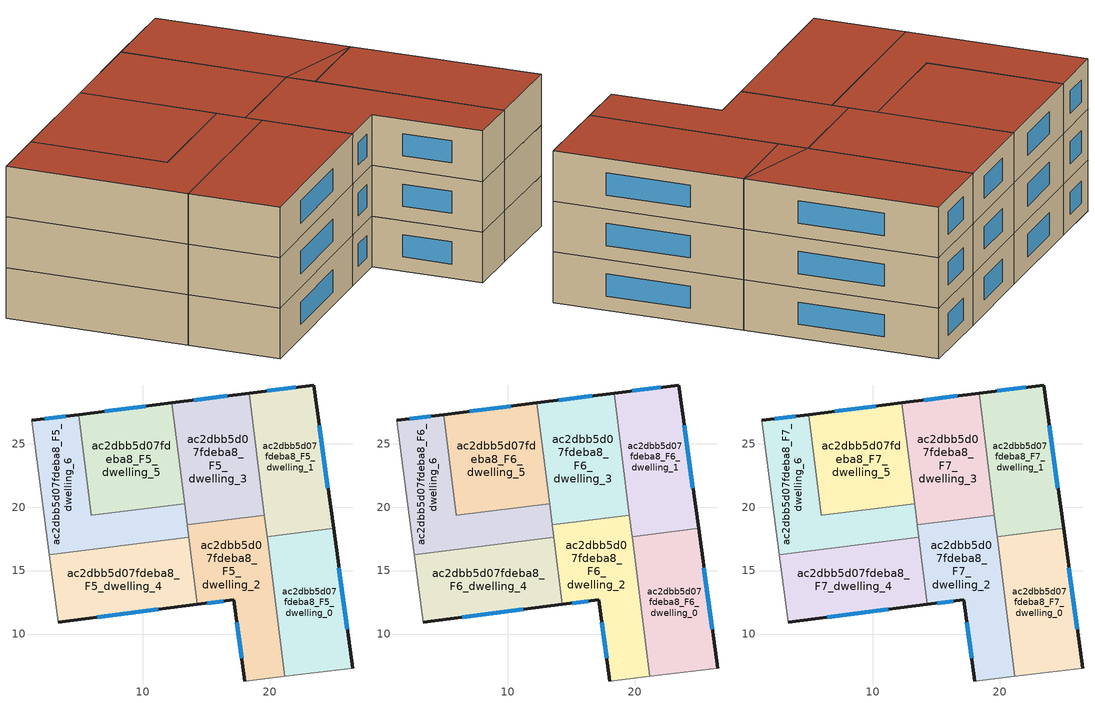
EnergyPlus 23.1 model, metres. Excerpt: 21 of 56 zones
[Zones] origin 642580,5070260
ac2dbb5d07fdeba8_F5_dwelling_0
 floor to ac2dbb5d07fdeba8_F4_dwelling_0 (EU_floor_Construction): 25.03,18.32 26.56,7.3 21.18,6.67 19.8,17.66 z15
 wall outside (EU_wall_Construction): 26.56,7.3 25.03,18.32 z15:18
 wall adiabatic (EU_wall_Construction): 21.18,6.67 26.56,7.3 z15:18
 wall to ac2dbb5d07fdeba8_F5_dwelling_1 (EU_wall_Construction): 25.03,18.32 19.8,17.66 z15:18
 wall to ac2dbb5d07fdeba8_F5_dwelling_2 (EU_wall_Construction): 19.8,17.66 21.18,6.67 z15:18
 window (EU_Window_Construction): 26.13,10.39 25.46,15.23 z15.84:17.16
ac2dbb5d07fdeba8_F5_dwelling_1
 floor to ac2dbb5d07fdeba8_F4_dwelling_1 (EU_floor_Construction): 23.46,29.62 25.03,18.32 19.58,19.36 18.38,28.98 z15; 25.03,18.32 19.8,17.66 19.58,19.36 z15
 wall outside (EU_wall_Construction): 25.03,18.32 23.46,29.62 18.38,28.98 z15:18
 wall to ac2dbb5d07fdeba8_F5_dwelling_3 (EU_wall_Construction): 18.38,28.98 19.58,19.36 z15:18
 wall to ac2dbb5d07fdeba8_F5_dwelling_2 (EU_wall_Construction): 19.59,19.36 19.8,17.66 z15:18
 window (EU_Window_Construction): 24.59,21.49 23.9,26.45 / 22.04,29.44 19.8,29.16 z15.84:17.16
ac2dbb5d07fdeba8_F5_dwelling_2
 floor to ac2dbb5d07fdeba8_F4_dwelling_2 (EU_floor_Construction): 19.58,19.36 21.18,6.67 18.05,6.3 17.15,12.71 14.3,12.34 13.51,18.6 z15
 wall outside (EU_wall_Construction): 14.3,12.34 17.15,12.71 18.05,6.3 z15:18
 wall adiabatic (EU_wall_Construction): 18.05,6.3 21.18,6.67 z15:18
 wall to ac2dbb5d07fdeba8_F5_dwelling_3 (EU_wall_Construction): 19.58,19.36 13.51,18.6 z15:18
 wall to ac2dbb5d07fdeba8_F5_dwelling_4 (EU_wall_Construction): 13.64,17.63 14.3,12.34 z15:18
 wall to ac2dbb5d07fdeba8_F5_dwelling_6 (EU_wall_Construction): 13.51,18.6 13.64,17.63 z15:18
 window (EU_Window_Construction): 17.4,10.91 17.8,8.1 / 15.1,12.44 16.35,12.6 z15.84:17.16
ac2dbb5d07fdeba8_F5_dwelling_3
 floor to ac2dbb5d07fdeba8_F4_dwelling_3 (EU_floor_Construction): 18.38,28.98 19.58,19.36 13.51,18.6 12.3,28.21 z15
 wall outside (EU_wall_Construction): 18.38,28.98 12.3,28.21 z15:18
 wall to ac2dbb5d07fdeba8_F5_dwelling_5 (EU_wall_Construction): 12.3,28.21 13.3,20.27 z15:18
 wall to ac2dbb5d07fdeba8_F5_dwelling_6 (EU_wall_Construction): 13.3,20.27 13.51,18.6 z15:18
 window (EU_Window_Construction): 16.67,28.76 14,28.43 z15.84:17.16
ac2dbb5d07fdeba8_F5_dwelling_4
 floor to ac2dbb5d07fdeba8_F4_dwelling_4 (EU_floor_Construction): 13.64,17.63 14.3,12.34 3.34,10.91 2.64,16.25 z15
 wall outside (EU_wall_Construction): 3.34,10.91 14.3,12.34 z15:18
 wall adiabatic (EU_wall_Construction): 2.64,16.25 3.34,10.91 z15:18
 wall to ac2dbb5d07fdeba8_F5_dwelling_6 (EU_wall_Construction): 13.64,17.63 2.64,16.25 z15:18
 window (EU_Window_Construction): 6.41,11.31 11.23,11.94 z15.84:17.16
ac2dbb5d07fdeba8_F5_dwelling_5
 floor to ac2dbb5d07fdeba8_F4_dwelling_5 (EU_floor_Construction): 12.3,28.21 13.3,20.27 5.96,19.34 4.96,27.29 z15
 wall outside (EU_wall_Construction): 12.3,28.21 4.96,27.29 z15:18
 wall to ac2dbb5d07fdeba8_F5_dwelling_6 (EU_wall_Construction): 4.96,27.29 5.96,19.34 13.3,20.27 z15:18
 window (EU_Window_Construction): 10.25,27.96 7.02,27.55 z15.84:17.16
ac2dbb5d07fdeba8_F5_dwelling_6
 floor to ac2dbb5d07fdeba8_F4_dwelling_6 (EU_floor_Construction): 13.3,20.27 13.64,17.63 2.64,16.25 1.24,26.82 4.96,27.29 5.96,19.34 z15
 wall outside (EU_wall_Construction): 4.96,27.29 1.24,26.82 z15:18
 wall adiabatic (EU_wall_Construction): 1.24,26.82 2.64,16.25 z15:18
 window (EU_Window_Construction): 3.92,27.16 2.29,26.95 z15.84:17.16
ac2dbb5d07fdeba8_F6_dwelling_0
 floor to ac2dbb5d07fdeba8_F5_dwelling_0 (EU_floor_Construction): 25.03,18.32 26.56,7.3 21.18,6.67 19.8,17.66 z18
 wall outside (EU_wall_Construction): 26.56,7.3 25.03,18.32 z18:21
 wall adiabatic (EU_wall_Construction): 21.18,6.67 26.56,7.3 z18:21
 wall to ac2dbb5d07fdeba8_F6_dwelling_1 (EU_wall_Construction): 25.03,18.32 19.8,17.66 z18:21
 wall to ac2dbb5d07fdeba8_F6_dwelling_2 (EU_wall_Construction): 19.8,17.66 21.18,6.67 z18:21
 window (EU_Window_Construction): 26.13,10.39 25.46,15.23 z18.84:20.16
ac2dbb5d07fdeba8_F6_dwelling_1
 floor to ac2dbb5d07fdeba8_F5_dwelling_1 (EU_floor_Construction): 23.46,29.62 25.03,18.32 19.58,19.36 18.38,28.98 z18; 25.03,18.32 19.8,17.66 19.58,19.36 z18
 wall outside (EU_wall_Construction): 25.03,18.32 23.46,29.62 18.38,28.98 z18:21
 wall to ac2dbb5d07fdeba8_F6_dwelling_3 (EU_wall_Construction): 18.38,28.98 19.58,19.36 z18:21
 wall to ac2dbb5d07fdeba8_F6_dwelling_2 (EU_wall_Construction): 19.59,19.36 19.8,17.66 z18:21
 window (EU_Window_Construction): 24.59,21.49 23.9,26.45 / 22.04,29.44 19.8,29.16 z18.84:20.16
ac2dbb5d07fdeba8_F6_dwelling_2
 floor to ac2dbb5d07fdeba8_F5_dwelling_2 (EU_floor_Construction): 19.58,19.36 21.18,6.67 18.05,6.3 17.15,12.71 14.3,12.34 13.51,18.6 z18
 wall outside (EU_wall_Construction): 14.3,12.34 17.15,12.71 18.05,6.3 z18:21
 wall adiabatic (EU_wall_Construction): 18.05,6.3 21.18,6.67 z18:21
 wall to ac2dbb5d07fdeba8_F6_dwelling_3 (EU_wall_Construction): 19.58,19.36 13.51,18.6 z18:21
 wall to ac2dbb5d07fdeba8_F6_dwelling_4 (EU_wall_Construction): 13.64,17.63 14.3,12.34 z18:21
 wall to ac2dbb5d07fdeba8_F6_dwelling_6 (EU_wall_Construction): 13.51,18.6 13.64,17.63 z18:21
 window (EU_Window_Construction): 17.4,10.91 17.8,8.1 / 15.1,12.44 16.35,12.6 z18.84:20.16
ac2dbb5d07fdeba8_F6_dwelling_3
 floor to ac2dbb5d07fdeba8_F5_dwelling_3 (EU_floor_Construction): 18.38,28.98 19.58,19.36 13.51,18.6 12.3,28.21 z18
 wall outside (EU_wall_Construction): 18.38,28.98 12.3,28.21 z18:21
 wall to ac2dbb5d07fdeba8_F6_dwelling_5 (EU_wall_Construction): 12.3,28.21 13.3,20.27 z18:21
 wall to ac2dbb5d07fdeba8_F6_dwelling_6 (EU_wall_Construction): 13.3,20.27 13.51,18.6 z18:21
 window (EU_Window_Construction): 16.67,28.76 14,28.43 z18.84:20.16
ac2dbb5d07fdeba8_F6_dwelling_4
 floor to ac2dbb5d07fdeba8_F5_dwelling_4 (EU_floor_Construction): 13.64,17.63 14.3,12.34 3.34,10.91 2.64,16.25 z18
 wall outside (EU_wall_Construction): 3.34,10.91 14.3,12.34 z18:21
 wall adiabatic (EU_wall_Construction): 2.64,16.25 3.34,10.91 z18:21
 wall to ac2dbb5d07fdeba8_F6_dwelling_6 (EU_wall_Construction): 13.64,17.63 2.64,16.25 z18:21
 window (EU_Window_Construction): 6.41,11.31 11.23,11.94 z18.84:20.16
ac2dbb5d07fdeba8_F6_dwelling_5
 floor to ac2dbb5d07fdeba8_F5_dwelling_5 (EU_floor_Construction): 12.3,28.21 13.3,20.27 5.96,19.34 4.96,27.29 z18
 wall outside (EU_wall_Construction): 12.3,28.21 4.96,27.29 z18:21
 wall to ac2dbb5d07fdeba8_F6_dwelling_6 (EU_wall_Construction): 4.96,27.29 5.96,19.34 13.3,20.27 z18:21
 window (EU_Window_Construction): 10.25,27.96 7.02,27.55 z18.84:20.16
ac2dbb5d07fdeba8_F6_dwelling_6
 floor to ac2dbb5d07fdeba8_F5_dwelling_6 (EU_floor_Construction): 13.3,20.27 13.64,17.63 2.64,16.25 1.24,26.82 4.96,27.29 5.96,19.34 z18
 wall outside (EU_wall_Construction): 4.96,27.29 1.24,26.82 z18:21
 wall adiabatic (EU_wall_Construction): 1.24,26.82 2.64,16.25 z18:21
 window (EU_Window_Construction): 3.92,27.16 2.29,26.95 z18.84:20.16
ac2dbb5d07fdeba8_F7_dwelling_0
 floor to ac2dbb5d07fdeba8_F6_dwelling_0 (EU_floor_Construction): 25.03,18.32 26.56,7.3 21.18,6.67 19.8,17.66 z21
 wall outside (EU_wall_Construction): 26.56,7.3 25.03,18.32 z21:24
 wall adiabatic (EU_wall_Construction): 21.18,6.67 26.56,7.3 z21:24
 wall to ac2dbb5d07fdeba8_F7_dwelling_1 (EU_wall_Construction): 25.03,18.32 19.8,17.66 z21:24
 wall to ac2dbb5d07fdeba8_F7_dwelling_2 (EU_wall_Construction): 19.8,17.66 21.18,6.67 z21:24
 window (EU_Window_Construction): 26.13,10.39 25.46,15.23 z21.84:23.16
 roof outside (EU_roof_Construction): 26.56,7.3 25.03,18.32 19.8,17.66 21.18,6.67 z24
ac2dbb5d07fdeba8_F7_dwelling_1
 floor to ac2dbb5d07fdeba8_F6_dwelling_1 (EU_floor_Construction): 23.46,29.62 25.03,18.32 19.58,19.36 18.38,28.98 z21; 25.03,18.32 19.8,17.66 19.58,19.36 z21
 wall outside (EU_wall_Construction): 25.03,18.32 23.46,29.62 18.38,28.98 z21:24
 wall to ac2dbb5d07fdeba8_F7_dwelling_3 (EU_wall_Construction): 18.38,28.98 19.58,19.36 z21:24
 wall to ac2dbb5d07fdeba8_F7_dwelling_2 (EU_wall_Construction): 19.59,19.36 19.8,17.66 z21:24
 window (EU_Window_Construction): 24.59,21.49 23.9,26.45 / 22.04,29.44 19.8,29.16 z21.84:23.16
 roof outside (EU_roof_Construction): 25.03,18.32 19.58,19.36 19.8,17.66 z24; 25.03,18.32 23.46,29.62 18.38,28.98 19.58,19.36 z24
ac2dbb5d07fdeba8_F7_dwelling_2
 floor to ac2dbb5d07fdeba8_F6_dwelling_2 (EU_floor_Construction): 19.58,19.36 21.18,6.67 18.05,6.3 17.15,12.71 14.3,12.34 13.51,18.6 z21
 wall outside (EU_wall_Construction): 14.3,12.34 17.15,12.71 18.05,6.3 z21:24
 wall adiabatic (EU_wall_Construction): 18.05,6.3 21.18,6.67 z21:24
 wall to ac2dbb5d07fdeba8_F7_dwelling_3 (EU_wall_Construction): 19.58,19.36 13.51,18.6 z21:24
 wall to ac2dbb5d07fdeba8_F7_dwelling_4 (EU_wall_Construction): 13.64,17.63 14.3,12.34 z21:24
 wall to ac2dbb5d07fdeba8_F7_dwelling_6 (EU_wall_Construction): 13.51,18.6 13.64,17.63 z21:24
 window (EU_Window_Construction): 17.4,10.91 17.8,8.1 / 15.1,12.44 16.35,12.6 z21.84:23.16
 roof outside (EU_roof_Construction): 21.18,6.67 19.58,19.36 13.51,18.6 14.3,12.34 17.15,12.71 18.05,6.3 z24
ac2dbb5d07fdeba8_F7_dwelling_3
 floor to ac2dbb5d07fdeba8_F6_dwelling_3 (EU_floor_Construction): 18.38,28.98 19.58,19.36 13.51,18.6 12.3,28.21 z21
 wall outside (EU_wall_Construction): 18.38,28.98 12.3,28.21 z21:24
 wall to ac2dbb5d07fdeba8_F7_dwelling_5 (EU_wall_Construction): 12.3,28.21 13.3,20.27 z21:24
 wall to ac2dbb5d07fdeba8_F7_dwelling_6 (EU_wall_Construction): 13.3,20.27 13.51,18.6 z21:24
 window (EU_Window_Construction): 16.67,28.76 14,28.43 z21.84:23.16
 roof outside (EU_roof_Construction): 19.58,19.36 18.38,28.98 12.3,28.21 13.51,18.6 z24
ac2dbb5d07fdeba8_F7_dwelling_4
 floor to ac2dbb5d07fdeba8_F6_dwelling_4 (EU_floor_Construction): 13.64,17.63 14.3,12.34 3.34,10.91 2.64,16.25 z21
 wall outside (EU_wall_Construction): 3.34,10.91 14.3,12.34 z21:24
 wall adiabatic (EU_wall_Construction): 2.64,16.25 3.34,10.91 z21:24
 wall to ac2dbb5d07fdeba8_F7_dwelling_6 (EU_wall_Construction): 13.64,17.63 2.64,16.25 z21:24
 window (EU_Window_Construction): 6.41,11.31 11.23,11.94 z21.84:23.16
 roof outside (EU_roof_Construction): 14.3,12.34 13.64,17.63 2.64,16.25 3.34,10.91 z24
ac2dbb5d07fdeba8_F7_dwelling_5
 floor to ac2dbb5d07fdeba8_F6_dwelling_5 (EU_floor_Construction): 12.3,28.21 13.3,20.27 5.96,19.34 4.96,27.29 z21
 wall outside (EU_wall_Construction): 12.3,28.21 4.96,27.29 z21:24
 wall to ac2dbb5d07fdeba8_F7_dwelling_6 (EU_wall_Construction): 4.96,27.29 5.96,19.34 13.3,20.27 z21:24
 window (EU_Window_Construction): 10.25,27.96 7.02,27.55 z21.84:23.16
 roof outside (EU_roof_Construction): 13.3,20.27 12.3,28.21 4.96,27.29 5.96,19.34 z24
ac2dbb5d07fdeba8_F7_dwelling_6
 floor to ac2dbb5d07fdeba8_F6_dwelling_6 (EU_floor_Construction): 13.3,20.27 13.64,17.63 2.64,16.25 1.24,26.82 4.96,27.29 5.96,19.34 z21
 wall outside (EU_wall_Construction): 4.96,27.29 1.24,26.82 z21:24
 wall adiabatic (EU_wall_Construction): 1.24,26.82 2.64,16.25 z21:24
 window (EU_Window_Construction): 3.92,27.16 2.29,26.95 z21.84:23.16
 roof outside (EU_roof_Construction): 13.64,17.63 13.3,20.27 5.96,19.34 4.96,27.29 1.24,26.82 2.64,16.25 z24
[Building]
EU S2 Campaign: North Axis=0; Terrain=City; Solar Distribution=FullExterior
[Site:Location]
Lyon-Bron: Latitude=45.75; Longitude=5; Time Zone=1; Elevation=198
[SizingPeriod:WeatherFileDays]
AnnualSizingPeriod: Begin Month=1; Begin Day of Month=1; End Month=12; End Day of Month=31; Day of Week for Start Day=Monday; Use Weather File Daylight Saving Period=No; Use Weather File Rain and Snow Indicators=No
[MATERIAL]
EU_InternalMass_Material: Roughness=MediumRough; Thickness=0.1; Conductivity=1; Density=1800; Specific Heat=900; Thermal Absorptance=0.9; Solar Absorptance=0.7; Visible Absorptance=0.7
[MATERIAL:NOMASS] Roughness=MediumRough; Thermal Absorptance=0.9; Solar Absorptance=0.7; Visible Absorptance=0.7
Name | Thermal Resistance
EU_wall_NoMass | 0.776494
EU_roof_NoMass | 0.486893
EU_floor_NoMass | 0.421597
[WINDOWMATERIAL:SIMPLEGLAZINGSYSTEM]
EU_Window_SimpleGlazing: UFactor=4.24961; Solar Heat Gain Coefficient=0.83; Visible Transmittance=0.83
[CONSTRUCTION]
EU_wall_Construction: EU_wall_NoMass
EU_roof_Construction: EU_roof_NoMass
EU_floor_Construction: EU_floor_NoMass
EU_Window_Construction: EU_Window_SimpleGlazing
EU_InternalMass_Construction: EU_InternalMass_Material
[ZONE] Type=1; Multiplier=1; Ceiling Height=autocalculate; Floor Area=autocalculate; Part of Total Floor Area=Yes
Name | Volume
ac2dbb5d07fdeba8_F5_dwelling_0; ac2dbb5d07fdeba8_F6_dwelling_0; ac2dbb5d07fdeba8_F7_dwelling_0 | 177.866
ac2dbb5d07fdeba8_F5_dwelling_1; ac2dbb5d07fdeba8_F6_dwelling_1; ac2dbb5d07fdeba8_F7_dwelling_1 | 177.891
ac2dbb5d07fdeba8_F5_dwelling_2; ac2dbb5d07fdeba8_F6_dwelling_2; ac2dbb5d07fdeba8_F7_dwelling_2 | 177.878
ac2dbb5d07fdeba8_F5_dwelling_3; ac2dbb5d07fdeba8_F6_dwelling_3; ac2dbb5d07fdeba8_F7_dwelling_3 | 177.872
ac2dbb5d07fdeba8_F5_dwelling_4; ac2dbb5d07fdeba8_F6_dwelling_4; ac2dbb5d07fdeba8_F7_dwelling_4 | 177.903
ac2dbb5d07fdeba8_F5_dwelling_5; ac2dbb5d07fdeba8_F6_dwelling_5; ac2dbb5d07fdeba8_F7_dwelling_5 | 177.863
ac2dbb5d07fdeba8_F5_dwelling_6; ac2dbb5d07fdeba8_F6_dwelling_6; ac2dbb5d07fdeba8_F7_dwelling_6 | 177.854
[INTERNALMASS] Construction=EU_InternalMass_Construction
Name | Zone or ZoneList | Surface Area
ac2dbb5d07fdeba8_F5_dwelling_0_EU_InternalMass | ac2dbb5d07fdeba8_F5_dwelling_0 | 59.2903
ac2dbb5d07fdeba8_F5_dwelling_1_EU_InternalMass | ac2dbb5d07fdeba8_F5_dwelling_1 | 59.2974
ac2dbb5d07fdeba8_F5_dwelling_2_EU_InternalMass | ac2dbb5d07fdeba8_F5_dwelling_2 | 59.294
ac2dbb5d07fdeba8_F5_dwelling_3_EU_InternalMass | ac2dbb5d07fdeba8_F5_dwelling_3 | 59.292
ac2dbb5d07fdeba8_F5_dwelling_4_EU_InternalMass | ac2dbb5d07fdeba8_F5_dwelling_4 | 59.3019
ac2dbb5d07fdeba8_F5_dwelling_5_EU_InternalMass | ac2dbb5d07fdeba8_F5_dwelling_5 | 59.2881
ac2dbb5d07fdeba8_F5_dwelling_6_EU_InternalMass | ac2dbb5d07fdeba8_F5_dwelling_6 | 59.2847
ac2dbb5d07fdeba8_F6_dwelling_0_EU_InternalMass | ac2dbb5d07fdeba8_F6_dwelling_0 | 59.2903
ac2dbb5d07fdeba8_F6_dwelling_1_EU_InternalMass | ac2dbb5d07fdeba8_F6_dwelling_1 | 59.2974
ac2dbb5d07fdeba8_F6_dwelling_2_EU_InternalMass | ac2dbb5d07fdeba8_F6_dwelling_2 | 59.294
ac2dbb5d07fdeba8_F6_dwelling_3_EU_InternalMass | ac2dbb5d07fdeba8_F6_dwelling_3 | 59.292
ac2dbb5d07fdeba8_F6_dwelling_4_EU_InternalMass | ac2dbb5d07fdeba8_F6_dwelling_4 | 59.3019
ac2dbb5d07fdeba8_F6_dwelling_5_EU_InternalMass | ac2dbb5d07fdeba8_F6_dwelling_5 | 59.2881
ac2dbb5d07fdeba8_F6_dwelling_6_EU_InternalMass | ac2dbb5d07fdeba8_F6_dwelling_6 | 59.2847
ac2dbb5d07fdeba8_F7_dwelling_0_EU_InternalMass | ac2dbb5d07fdeba8_F7_dwelling_0 | 59.2903
ac2dbb5d07fdeba8_F7_dwelling_1_EU_InternalMass | ac2dbb5d07fdeba8_F7_dwelling_1 | 59.2974
ac2dbb5d07fdeba8_F7_dwelling_2_EU_InternalMass | ac2dbb5d07fdeba8_F7_dwelling_2 | 59.294
ac2dbb5d07fdeba8_F7_dwelling_3_EU_InternalMass | ac2dbb5d07fdeba8_F7_dwelling_3 | 59.292
ac2dbb5d07fdeba8_F7_dwelling_4_EU_InternalMass | ac2dbb5d07fdeba8_F7_dwelling_4 | 59.3019
ac2dbb5d07fdeba8_F7_dwelling_5_EU_InternalMass | ac2dbb5d07fdeba8_F7_dwelling_5 | 59.2881
ac2dbb5d07fdeba8_F7_dwelling_6_EU_InternalMass | ac2dbb5d07fdeba8_F7_dwelling_6 | 59.2847
[OTHEREQUIPMENT] Fuel Type=Electricity; Design Level Calculation Method=Watts/Area; Power per Zone Floor Area=1; Fraction Latent=0; Fraction Radiant=0; Fraction Lost=0; Carbon Dioxide Generation Rate=0; EndUse Subcategory=EU_Step8_InternalGains
Name | Zone or ZoneList or Space or SpaceList | Schedule
EU_Step8_InternalGain_ac2dbb5d07fdeba8_F5_dwelling_0_f000 | ac2dbb5d07fdeba8_F5_dwelling_0 | EU_Step8_GainSchedule_ac2dbb5d07fdeba8_F5_dwelling_0_f000
EU_Step8_InternalGain_ac2dbb5d07fdeba8_F5_dwelling_1_f000 | ac2dbb5d07fdeba8_F5_dwelling_1 | EU_Step8_GainSchedule_ac2dbb5d07fdeba8_F5_dwelling_1_f000
EU_Step8_InternalGain_ac2dbb5d07fdeba8_F5_dwelling_2_f000 | ac2dbb5d07fdeba8_F5_dwelling_2 | EU_Step8_GainSchedule_ac2dbb5d07fdeba8_F5_dwelling_2_f000
EU_Step8_InternalGain_ac2dbb5d07fdeba8_F5_dwelling_3_f000 | ac2dbb5d07fdeba8_F5_dwelling_3 | EU_Step8_GainSchedule_ac2dbb5d07fdeba8_F5_dwelling_3_f000
EU_Step8_InternalGain_ac2dbb5d07fdeba8_F5_dwelling_4_f000 | ac2dbb5d07fdeba8_F5_dwelling_4 | EU_Step8_GainSchedule_ac2dbb5d07fdeba8_F5_dwelling_4_f000
EU_Step8_InternalGain_ac2dbb5d07fdeba8_F5_dwelling_5_f000 | ac2dbb5d07fdeba8_F5_dwelling_5 | EU_Step8_GainSchedule_ac2dbb5d07fdeba8_F5_dwelling_5_f000
EU_Step8_InternalGain_ac2dbb5d07fdeba8_F5_dwelling_6_f000 | ac2dbb5d07fdeba8_F5_dwelling_6 | EU_Step8_GainSchedule_ac2dbb5d07fdeba8_F5_dwelling_6_f000
EU_Step8_InternalGain_ac2dbb5d07fdeba8_F6_dwelling_0_f000 | ac2dbb5d07fdeba8_F6_dwelling_0 | EU_Step8_GainSchedule_ac2dbb5d07fdeba8_F6_dwelling_0_f000
EU_Step8_InternalGain_ac2dbb5d07fdeba8_F6_dwelling_1_f000 | ac2dbb5d07fdeba8_F6_dwelling_1 | EU_Step8_GainSchedule_ac2dbb5d07fdeba8_F6_dwelling_1_f000
EU_Step8_InternalGain_ac2dbb5d07fdeba8_F6_dwelling_2_f000 | ac2dbb5d07fdeba8_F6_dwelling_2 | EU_Step8_GainSchedule_ac2dbb5d07fdeba8_F6_dwelling_2_f000
EU_Step8_InternalGain_ac2dbb5d07fdeba8_F6_dwelling_3_f000 | ac2dbb5d07fdeba8_F6_dwelling_3 | EU_Step8_GainSchedule_ac2dbb5d07fdeba8_F6_dwelling_3_f000
EU_Step8_InternalGain_ac2dbb5d07fdeba8_F6_dwelling_4_f000 | ac2dbb5d07fdeba8_F6_dwelling_4 | EU_Step8_GainSchedule_ac2dbb5d07fdeba8_F6_dwelling_4_f000
EU_Step8_InternalGain_ac2dbb5d07fdeba8_F6_dwelling_5_f000 | ac2dbb5d07fdeba8_F6_dwelling_5 | EU_Step8_GainSchedule_ac2dbb5d07fdeba8_F6_dwelling_5_f000
EU_Step8_InternalGain_ac2dbb5d07fdeba8_F6_dwelling_6_f000 | ac2dbb5d07fdeba8_F6_dwelling_6 | EU_Step8_GainSchedule_ac2dbb5d07fdeba8_F6_dwelling_6_f000
EU_Step8_InternalGain_ac2dbb5d07fdeba8_F7_dwelling_0_f000 | ac2dbb5d07fdeba8_F7_dwelling_0 | EU_Step8_GainSchedule_ac2dbb5d07fdeba8_F7_dwelling_0_f000
EU_Step8_InternalGain_ac2dbb5d07fdeba8_F7_dwelling_1_f000 | ac2dbb5d07fdeba8_F7_dwelling_1 | EU_Step8_GainSchedule_ac2dbb5d07fdeba8_F7_dwelling_1_f000
EU_Step8_InternalGain_ac2dbb5d07fdeba8_F7_dwelling_2_f000 | ac2dbb5d07fdeba8_F7_dwelling_2 | EU_Step8_GainSchedule_ac2dbb5d07fdeba8_F7_dwelling_2_f000
EU_Step8_InternalGain_ac2dbb5d07fdeba8_F7_dwelling_3_f000 | ac2dbb5d07fdeba8_F7_dwelling_3 | EU_Step8_GainSchedule_ac2dbb5d07fdeba8_F7_dwelling_3_f000
EU_Step8_InternalGain_ac2dbb5d07fdeba8_F7_dwelling_4_f000 | ac2dbb5d07fdeba8_F7_dwelling_4 | EU_Step8_GainSchedule_ac2dbb5d07fdeba8_F7_dwelling_4_f000
EU_Step8_InternalGain_ac2dbb5d07fdeba8_F7_dwelling_5_f000 | ac2dbb5d07fdeba8_F7_dwelling_5 | EU_Step8_GainSchedule_ac2dbb5d07fdeba8_F7_dwelling_5_f000
EU_Step8_InternalGain_ac2dbb5d07fdeba8_F7_dwelling_6_f000 | ac2dbb5d07fdeba8_F7_dwelling_6 | EU_Step8_GainSchedule_ac2dbb5d07fdeba8_F7_dwelling_6_f000
[ZONEVENTILATION:DESIGNFLOWRATE] Schedule=EU_AlwaysOn; Design Flow Rate Calculation Method=AirChanges/Hour; Air Changes per Hour=0.693814; Ventilation Type=Natural; Fan Pressure Rise=0; Fan Total Efficiency=1; Constant Term Coefficient=1; Temperature Term Coefficient=0; Velocity Term Coefficient=0; Velocity Squared Term Coefficient=0; Minimum Indoor Temperature=-100; Maximum Indoor Temperature=100; Delta Temperature=-100; Minimum Outdoor Temperature=-100; Maximum Outdoor Temperature=100; Maximum Wind Speed=40
Name | Zone or ZoneList or Space or SpaceList
EU_ConstantAir_ac2dbb5d07fdeba8_F5_dwelling_0 | ac2dbb5d07fdeba8_F5_dwelling_0
EU_ConstantAir_ac2dbb5d07fdeba8_F5_dwelling_1 | ac2dbb5d07fdeba8_F5_dwelling_1
EU_ConstantAir_ac2dbb5d07fdeba8_F5_dwelling_2 | ac2dbb5d07fdeba8_F5_dwelling_2
EU_ConstantAir_ac2dbb5d07fdeba8_F5_dwelling_3 | ac2dbb5d07fdeba8_F5_dwelling_3
EU_ConstantAir_ac2dbb5d07fdeba8_F5_dwelling_4 | ac2dbb5d07fdeba8_F5_dwelling_4
EU_ConstantAir_ac2dbb5d07fdeba8_F5_dwelling_5 | ac2dbb5d07fdeba8_F5_dwelling_5
EU_ConstantAir_ac2dbb5d07fdeba8_F5_dwelling_6 | ac2dbb5d07fdeba8_F5_dwelling_6
EU_ConstantAir_ac2dbb5d07fdeba8_F6_dwelling_0 | ac2dbb5d07fdeba8_F6_dwelling_0
EU_ConstantAir_ac2dbb5d07fdeba8_F6_dwelling_1 | ac2dbb5d07fdeba8_F6_dwelling_1
EU_ConstantAir_ac2dbb5d07fdeba8_F6_dwelling_2 | ac2dbb5d07fdeba8_F6_dwelling_2
EU_ConstantAir_ac2dbb5d07fdeba8_F6_dwelling_3 | ac2dbb5d07fdeba8_F6_dwelling_3
EU_ConstantAir_ac2dbb5d07fdeba8_F6_dwelling_4 | ac2dbb5d07fdeba8_F6_dwelling_4
EU_ConstantAir_ac2dbb5d07fdeba8_F6_dwelling_5 | ac2dbb5d07fdeba8_F6_dwelling_5
EU_ConstantAir_ac2dbb5d07fdeba8_F6_dwelling_6 | ac2dbb5d07fdeba8_F6_dwelling_6
EU_ConstantAir_ac2dbb5d07fdeba8_F7_dwelling_0 | ac2dbb5d07fdeba8_F7_dwelling_0
EU_ConstantAir_ac2dbb5d07fdeba8_F7_dwelling_1 | ac2dbb5d07fdeba8_F7_dwelling_1
EU_ConstantAir_ac2dbb5d07fdeba8_F7_dwelling_2 | ac2dbb5d07fdeba8_F7_dwelling_2
EU_ConstantAir_ac2dbb5d07fdeba8_F7_dwelling_3 | ac2dbb5d07fdeba8_F7_dwelling_3
EU_ConstantAir_ac2dbb5d07fdeba8_F7_dwelling_4 | ac2dbb5d07fdeba8_F7_dwelling_4
EU_ConstantAir_ac2dbb5d07fdeba8_F7_dwelling_5 | ac2dbb5d07fdeba8_F7_dwelling_5
EU_ConstantAir_ac2dbb5d07fdeba8_F7_dwelling_6 | ac2dbb5d07fdeba8_F7_dwelling_6
[HVACTEMPLATE:THERMOSTAT] Constant Heating Setpoint=20; Constant Cooling Setpoint=50
EU_HeatOnly_ac2dbb5d07fdeba8_F0_dwelling_0; EU_HeatOnly_ac2dbb5d07fdeba8_F0_dwelling_1; EU_HeatOnly_ac2dbb5d07fdeba8_F0_dwelling_2; EU_HeatOnly_ac2dbb5d07fdeba8_F0_dwelling_3; EU_HeatOnly_ac2dbb5d07fdeba8_F0_dwelling_4; EU_HeatOnly_ac2dbb5d07fdeba8_F0_dwelling_5; EU_HeatOnly_ac2dbb5d07fdeba8_F0_dwelling_6; EU_HeatOnly_ac2dbb5d07fdeba8_F1_dwelling_0; EU_HeatOnly_ac2dbb5d07fdeba8_F1_dwelling_1; EU_HeatOnly_ac2dbb5d07fdeba8_F1_dwelling_2; EU_HeatOnly_ac2dbb5d07fdeba8_F1_dwelling_3; EU_HeatOnly_ac2dbb5d07fdeba8_F1_dwelling_4; EU_HeatOnly_ac2dbb5d07fdeba8_F1_dwelling_5; EU_HeatOnly_ac2dbb5d07fdeba8_F1_dwelling_6; EU_HeatOnly_ac2dbb5d07fdeba8_F2_dwelling_0; EU_HeatOnly_ac2dbb5d07fdeba8_F2_dwelling_1; EU_HeatOnly_ac2dbb5d07fdeba8_F2_dwelling_2; EU_HeatOnly_ac2dbb5d07fdeba8_F2_dwelling_3; EU_HeatOnly_ac2dbb5d07fdeba8_F2_dwelling_4; EU_HeatOnly_ac2dbb5d07fdeba8_F2_dwelling_5; EU_HeatOnly_ac2dbb5d07fdeba8_F2_dwelling_6; EU_HeatOnly_ac2dbb5d07fdeba8_F3_dwelling_0; EU_HeatOnly_ac2dbb5d07fdeba8_F3_dwelling_1; EU_HeatOnly_ac2dbb5d07fdeba8_F3_dwelling_2; EU_HeatOnly_ac2dbb5d07fdeba8_F3_dwelling_3; EU_HeatOnly_ac2dbb5d07fdeba8_F3_dwelling_4; EU_HeatOnly_ac2dbb5d07fdeba8_F3_dwelling_5; EU_HeatOnly_ac2dbb5d07fdeba8_F3_dwelling_6; EU_HeatOnly_ac2dbb5d07fdeba8_F4_dwelling_0; EU_HeatOnly_ac2dbb5d07fdeba8_F4_dwelling_1; EU_HeatOnly_ac2dbb5d07fdeba8_F4_dwelling_2; EU_HeatOnly_ac2dbb5d07fdeba8_F4_dwelling_3; EU_HeatOnly_ac2dbb5d07fdeba8_F4_dwelling_4; EU_HeatOnly_ac2dbb5d07fdeba8_F4_dwelling_5; EU_HeatOnly_ac2dbb5d07fdeba8_F4_dwelling_6; EU_HeatOnly_ac2dbb5d07fdeba8_F5_dwelling_0; EU_HeatOnly_ac2dbb5d07fdeba8_F5_dwelling_1; EU_HeatOnly_ac2dbb5d07fdeba8_F5_dwelling_2; EU_HeatOnly_ac2dbb5d07fdeba8_F5_dwelling_3; EU_HeatOnly_ac2dbb5d07fdeba8_F5_dwelling_4; EU_HeatOnly_ac2dbb5d07fdeba8_F5_dwelling_5; EU_HeatOnly_ac2dbb5d07fdeba8_F5_dwelling_6; EU_HeatOnly_ac2dbb5d07fdeba8_F6_dwelling_0; EU_HeatOnly_ac2dbb5d07fdeba8_F6_dwelling_1; EU_HeatOnly_ac2dbb5d07fdeba8_F6_dwelling_2; EU_HeatOnly_ac2dbb5d07fdeba8_F6_dwelling_3; EU_HeatOnly_ac2dbb5d07fdeba8_F6_dwelling_4; EU_HeatOnly_ac2dbb5d07fdeba8_F6_dwelling_5; EU_HeatOnly_ac2dbb5d07fdeba8_F6_dwelling_6; EU_HeatOnly_ac2dbb5d07fdeba8_F7_dwelling_0; EU_HeatOnly_ac2dbb5d07fdeba8_F7_dwelling_1; EU_HeatOnly_ac2dbb5d07fdeba8_F7_dwelling_2; EU_HeatOnly_ac2dbb5d07fdeba8_F7_dwelling_3; EU_HeatOnly_ac2dbb5d07fdeba8_F7_dwelling_4; EU_HeatOnly_ac2dbb5d07fdeba8_F7_dwelling_5; EU_HeatOnly_ac2dbb5d07fdeba8_F7_dwelling_6
[HVACTEMPLATE:ZONE:IDEALLOADSAIRSYSTEM] System Availability Schedule=EU_AlwaysOn; Maximum Heating Supply Air Temperature=50; Minimum Cooling Supply Air Temperature=13; Maximum Heating Supply Air Humidity Ratio=0.0156; Minimum Cooling Supply Air Humidity Ratio=0.0077; Heating Limit=NoLimit; Cooling Limit=NoLimit; Heating Availability Schedule=EU_AlwaysOn; Cooling Availability Schedule=EU_CoolingOff; Dehumidification Control Type=ConstantSensibleHeatRatio; Cooling Sensible Heat Ratio=0.7; Dehumidification Setpoint=60; Humidification Control Type=None; Humidification Setpoint=30; Outdoor Air Method=None; Outdoor Air Flow Rate per Person=0.00944; Outdoor Air Flow Rate per Zone Floor Area=0; Outdoor Air Flow Rate per Zone=0; Demand Controlled Ventilation Type=None; Outdoor Air Economizer Type=NoEconomizer; Heat Recovery Type=None; Sensible Heat Recovery Effectiveness=0.7; Latent Heat Recovery Effectiveness=0.65
Name | Template Thermostat
ac2dbb5d07fdeba8_F5_dwelling_0 | EU_HeatOnly_ac2dbb5d07fdeba8_F5_dwelling_0
ac2dbb5d07fdeba8_F5_dwelling_1 | EU_HeatOnly_ac2dbb5d07fdeba8_F5_dwelling_1
ac2dbb5d07fdeba8_F5_dwelling_2 | EU_HeatOnly_ac2dbb5d07fdeba8_F5_dwelling_2
ac2dbb5d07fdeba8_F5_dwelling_3 | EU_HeatOnly_ac2dbb5d07fdeba8_F5_dwelling_3
ac2dbb5d07fdeba8_F5_dwelling_4 | EU_HeatOnly_ac2dbb5d07fdeba8_F5_dwelling_4
ac2dbb5d07fdeba8_F5_dwelling_5 | EU_HeatOnly_ac2dbb5d07fdeba8_F5_dwelling_5
ac2dbb5d07fdeba8_F5_dwelling_6 | EU_HeatOnly_ac2dbb5d07fdeba8_F5_dwelling_6
ac2dbb5d07fdeba8_F6_dwelling_0 | EU_HeatOnly_ac2dbb5d07fdeba8_F6_dwelling_0
ac2dbb5d07fdeba8_F6_dwelling_1 | EU_HeatOnly_ac2dbb5d07fdeba8_F6_dwelling_1
ac2dbb5d07fdeba8_F6_dwelling_2 | EU_HeatOnly_ac2dbb5d07fdeba8_F6_dwelling_2
ac2dbb5d07fdeba8_F6_dwelling_3 | EU_HeatOnly_ac2dbb5d07fdeba8_F6_dwelling_3
ac2dbb5d07fdeba8_F6_dwelling_4 | EU_HeatOnly_ac2dbb5d07fdeba8_F6_dwelling_4
ac2dbb5d07fdeba8_F6_dwelling_5 | EU_HeatOnly_ac2dbb5d07fdeba8_F6_dwelling_5
ac2dbb5d07fdeba8_F6_dwelling_6 | EU_HeatOnly_ac2dbb5d07fdeba8_F6_dwelling_6
ac2dbb5d07fdeba8_F7_dwelling_0 | EU_HeatOnly_ac2dbb5d07fdeba8_F7_dwelling_0
ac2dbb5d07fdeba8_F7_dwelling_1 | EU_HeatOnly_ac2dbb5d07fdeba8_F7_dwelling_1
ac2dbb5d07fdeba8_F7_dwelling_2 | EU_HeatOnly_ac2dbb5d07fdeba8_F7_dwelling_2
ac2dbb5d07fdeba8_F7_dwelling_3 | EU_HeatOnly_ac2dbb5d07fdeba8_F7_dwelling_3
ac2dbb5d07fdeba8_F7_dwelling_4 | EU_HeatOnly_ac2dbb5d07fdeba8_F7_dwelling_4
ac2dbb5d07fdeba8_F7_dwelling_5 | EU_HeatOnly_ac2dbb5d07fdeba8_F7_dwelling_5
ac2dbb5d07fdeba8_F7_dwelling_6 | EU_HeatOnly_ac2dbb5d07fdeba8_F7_dwelling_6
[SIZING:ZONE] Zone Cooling Design Supply Air Temperature Input Method=SupplyAirTemperature; Zone Cooling Design Supply Air Temperature=13; Zone Heating Design Supply Air Temperature Input Method=SupplyAirTemperature; Zone Heating Design Supply Air Temperature=50; Zone Cooling Design Supply Air Humidity Ratio=0.008; Zone Heating Design Supply Air Humidity Ratio=0.008; Cooling Design Air Flow Method=DesignDay; Cooling Design Air Flow Rate=0; Cooling Minimum Air Flow per Zone Floor Area=0.000762; Cooling Minimum Air Flow=0; Cooling Minimum Air Flow Fraction=0.2; Heating Design Air Flow Method=DesignDay; Heating Design Air Flow Rate=0; Heating Maximum Air Flow per Zone Floor Area=0.002032; Heating Maximum Air Flow=0.141576; Heating Maximum Air Flow Fraction=0.3; Account for Dedicated Outdoor Air System=No; Dedicated Outdoor Air System Control Strategy=NeutralSupplyAir; Dedicated Outdoor Air Low Setpoint Temperature for Design=autosize; Dedicated Outdoor Air High Setpoint Temperature for Design=autosize; Zone Load Sizing Method=Sensible Load Only No Latent Load; Zone Latent Cooling Design Supply Air Humidity Ratio Input Method=HumidityRatioDifference; Zone Cooling Design Supply Air Humidity Ratio Difference=0.005; Zone Latent Heating Design Supply Air Humidity Ratio Input Method=HumidityRatioDifference; Zone Humidification Design Supply Air Humidity Ratio Difference=0.005
ac2dbb5d07fdeba8_F5_dwelling_0; ac2dbb5d07fdeba8_F5_dwelling_1; ac2dbb5d07fdeba8_F5_dwelling_2; ac2dbb5d07fdeba8_F5_dwelling_3; ac2dbb5d07fdeba8_F5_dwelling_4; ac2dbb5d07fdeba8_F5_dwelling_5; ac2dbb5d07fdeba8_F5_dwelling_6; ac2dbb5d07fdeba8_F6_dwelling_0; ac2dbb5d07fdeba8_F6_dwelling_1; ac2dbb5d07fdeba8_F6_dwelling_2; ac2dbb5d07fdeba8_F6_dwelling_3; ac2dbb5d07fdeba8_F6_dwelling_4; ac2dbb5d07fdeba8_F6_dwelling_5; ac2dbb5d07fdeba8_F6_dwelling_6; ac2dbb5d07fdeba8_F7_dwelling_0; ac2dbb5d07fdeba8_F7_dwelling_1; ac2dbb5d07fdeba8_F7_dwelling_2; ac2dbb5d07fdeba8_F7_dwelling_3; ac2dbb5d07fdeba8_F7_dwelling_4; ac2dbb5d07fdeba8_F7_dwelling_5; ac2dbb5d07fdeba8_F7_dwelling_6
[SCHEDULE:CONSTANT]
Name | Hourly Value
EU_AlwaysOn | 1
EU_CoolingOff | 0
[SCHEDULE:FILE] Column Number=1; Rows to Skip at Top=0; Number of Hours of Data=8760; Column Separator=Comma; Interpolate to Timestep=No; Minutes per Item=60; Adjust Schedule for Daylight Savings=Yes
Name | File
EU_Step8_GainSchedule_ac2dbb5d07fdeba8_F5_dwelling_0_f000 | ../../schedules/ac2dbb5d07fdeba8/ac2dbb5d07fdeba8_F5_dwelling_0_f000_gain.csv
EU_Step8_GainSchedule_ac2dbb5d07fdeba8_F5_dwelling_1_f000 | ../../schedules/ac2dbb5d07fdeba8/ac2dbb5d07fdeba8_F5_dwelling_1_f000_gain.csv
EU_Step8_GainSchedule_ac2dbb5d07fdeba8_F5_dwelling_2_f000 | ../../schedules/ac2dbb5d07fdeba8/ac2dbb5d07fdeba8_F5_dwelling_2_f000_gain.csv
EU_Step8_GainSchedule_ac2dbb5d07fdeba8_F5_dwelling_3_f000 | ../../schedules/ac2dbb5d07fdeba8/ac2dbb5d07fdeba8_F5_dwelling_3_f000_gain.csv
EU_Step8_GainSchedule_ac2dbb5d07fdeba8_F5_dwelling_4_f000 | ../../schedules/ac2dbb5d07fdeba8/ac2dbb5d07fdeba8_F5_dwelling_4_f000_gain.csv
EU_Step8_GainSchedule_ac2dbb5d07fdeba8_F5_dwelling_5_f000 | ../../schedules/ac2dbb5d07fdeba8/ac2dbb5d07fdeba8_F5_dwelling_5_f000_gain.csv
EU_Step8_GainSchedule_ac2dbb5d07fdeba8_F5_dwelling_6_f000 | ../../schedules/ac2dbb5d07fdeba8/ac2dbb5d07fdeba8_F5_dwelling_6_f000_gain.csv
EU_Step8_GainSchedule_ac2dbb5d07fdeba8_F6_dwelling_0_f000 | ../../schedules/ac2dbb5d07fdeba8/ac2dbb5d07fdeba8_F6_dwelling_0_f000_gain.csv
EU_Step8_GainSchedule_ac2dbb5d07fdeba8_F6_dwelling_1_f000 | ../../schedules/ac2dbb5d07fdeba8/ac2dbb5d07fdeba8_F6_dwelling_1_f000_gain.csv
EU_Step8_GainSchedule_ac2dbb5d07fdeba8_F6_dwelling_2_f000 | ../../schedules/ac2dbb5d07fdeba8/ac2dbb5d07fdeba8_F6_dwelling_2_f000_gain.csv
EU_Step8_GainSchedule_ac2dbb5d07fdeba8_F6_dwelling_3_f000 | ../../schedules/ac2dbb5d07fdeba8/ac2dbb5d07fdeba8_F6_dwelling_3_f000_gain.csv
EU_Step8_GainSchedule_ac2dbb5d07fdeba8_F6_dwelling_4_f000 | ../../schedules/ac2dbb5d07fdeba8/ac2dbb5d07fdeba8_F6_dwelling_4_f000_gain.csv
EU_Step8_GainSchedule_ac2dbb5d07fdeba8_F6_dwelling_5_f000 | ../../schedules/ac2dbb5d07fdeba8/ac2dbb5d07fdeba8_F6_dwelling_5_f000_gain.csv
EU_Step8_GainSchedule_ac2dbb5d07fdeba8_F6_dwelling_6_f000 | ../../schedules/ac2dbb5d07fdeba8/ac2dbb5d07fdeba8_F6_dwelling_6_f000_gain.csv
EU_Step8_GainSchedule_ac2dbb5d07fdeba8_F7_dwelling_0_f000 | ../../schedules/ac2dbb5d07fdeba8/ac2dbb5d07fdeba8_F7_dwelling_0_f000_gain.csv
EU_Step8_GainSchedule_ac2dbb5d07fdeba8_F7_dwelling_1_f000 | ../../schedules/ac2dbb5d07fdeba8/ac2dbb5d07fdeba8_F7_dwelling_1_f000_gain.csv
EU_Step8_GainSchedule_ac2dbb5d07fdeba8_F7_dwelling_2_f000 | ../../schedules/ac2dbb5d07fdeba8/ac2dbb5d07fdeba8_F7_dwelling_2_f000_gain.csv
EU_Step8_GainSchedule_ac2dbb5d07fdeba8_F7_dwelling_3_f000 | ../../schedules/ac2dbb5d07fdeba8/ac2dbb5d07fdeba8_F7_dwelling_3_f000_gain.csv
EU_Step8_GainSchedule_ac2dbb5d07fdeba8_F7_dwelling_4_f000 | ../../schedules/ac2dbb5d07fdeba8/ac2dbb5d07fdeba8_F7_dwelling_4_f000_gain.csv
EU_Step8_GainSchedule_ac2dbb5d07fdeba8_F7_dwelling_5_f000 | ../../schedules/ac2dbb5d07fdeba8/ac2dbb5d07fdeba8_F7_dwelling_5_f000_gain.csv
EU_Step8_GainSchedule_ac2dbb5d07fdeba8_F7_dwelling_6_f000 | ../../schedules/ac2dbb5d07fdeba8/ac2dbb5d07fdeba8_F7_dwelling_6_f000_gain.csv
